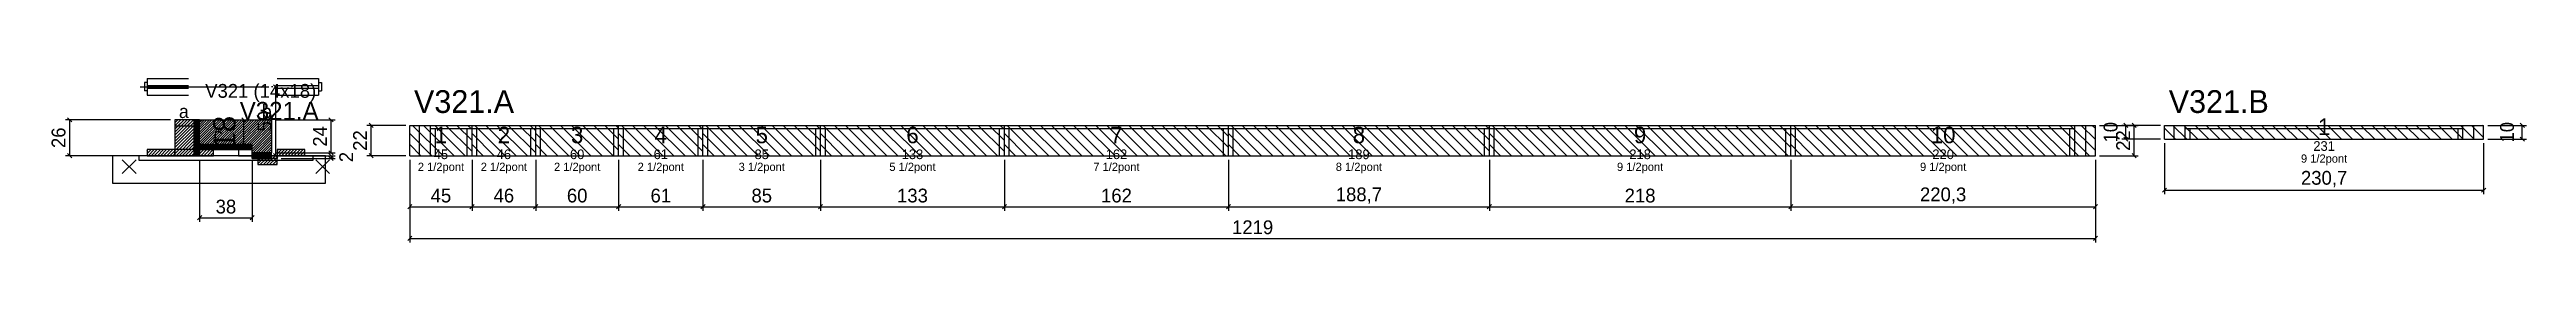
# Model space of a CAD drawing. Extents: x -69 to 1723, y -85 to 34.
import ezdxf
from ezdxf.enums import TextEntityAlignment as Align

# ---------------------------------------------------------------- set-up
doc = ezdxf.new("R2010")
doc.units = 0
for name, color, linetype in [('5', 5, 'Continuous'), ('barrote', 126, 'Continuous'), ('CONCRETO', 251, 'Continuous'), ('COTA', 241, 'Continuous'), ('Cota Seção (2x)', 241, 'Continuous'), ('detalhes', 7, 'Continuous'), ('Hachura', 251, 'Continuous'), ('Madeira', 126, 'Continuous'), ('NOMENCLATURA', 7, 'Continuous'), ('Painéis', 200, 'Continuous'), ('presilha', 224, 'Continuous'), ('Reaproveitamento', 30, 'Continuous'), ('SARR_2.2x7', 40, 'Continuous'), ('SARR_3.5x7', 81, 'Continuous'), ('SCO-___-LAJ', 224, 'Continuous'), ('TENSOR', 224, 'Continuous'), ('texto', 7, 'Continuous'), ('Texto Seção', 7, 'Continuous')]:
    doc.layers.add(name, color=color, linetype=linetype)
doc.dimstyles.new('PAINEL', dxfattribs={"dimtxt": 10, "dimasz": 3, "dimexe": 3, "dimexo": 3, "dimgap": 3, "dimtad": 1, "dimblk": 'OBLIQUE', "dimblk1": 'OBLIQUE', "dimcen": 2.5, "dimclrd": 4, "dimclre": 4, "dimclrt": 240, "dimazin": 3, "dimtfac": 1, "dimtmove": 0, "dimatfit": 3})
doc.dimstyles.new('SECAO2X', dxfattribs={"dimtxt": 16, "dimasz": 3, "dimexe": 3, "dimexo": 3, "dimgap": 3, "dimtad": 1, "dimblk": 'OBLIQUE', "dimblk1": 'OBLIQUE', "dimcen": 2.5, "dimclrd": 4, "dimclre": 4, "dimclrt": 240, "dimazin": 3, "dimtfac": 1, "dimtmove": 0, "dimatfit": 3})

# ---------------------------------------------------------------- blocks, each defined once
blk = doc.blocks.new('_OBLIQUE')
at = {"color": 0, "linetype": 'BYBLOCK'}
blk.add_line((-0.5, -0.5), (0.5, 0.5), dxfattribs=at)

msp = doc.modelspace()

# ---------------------------------------------------------------- hatches: boundary and pattern name
at = {"layer": 'COTA'}
h = msp.add_hatch(dxfattribs=at)
h.set_pattern_fill('ANSI31', scale=0.4)
h.paths.add_polyline_path([(40, -14), (40, 4), (92, 4), (92, -20), (78, -20), (78, -14)])
at = {"layer": 'Hachura'}
h = msp.add_hatch(dxfattribs=at)
h.set_pattern_fill('ANSI31', scale=0.5)
h.paths.add_polyline_path([(22, -22), (36, -22), (36, 4), (22, 4)])
h = msp.add_hatch(dxfattribs=at)
h.set_pattern_fill('ANSI31', scale=0.5)
h.paths.add_polyline_path([(22, -0.4), (36, -0.4), (36, 4), (22, 4)])
h = msp.add_hatch(dxfattribs=at)
h.set_pattern_fill('SOLID')
h.paths.add_polyline_path([(36, -22), (40, -22), (40, 4), (36, 4)])
h = msp.add_hatch(dxfattribs=at)
h.set_pattern_fill('ANSI31', scale=0.5)
h.paths.add_polyline_path([(2, -22), (22, -22), (22, -17.6), (2, -17.6)])
h = msp.add_hatch(dxfattribs=at)
h.set_pattern_fill('SOLID')
h.paths.add_polyline_path([(40, -17.6), (78, -17.6), (78, -14), (40, -14)])
h = msp.add_hatch(dxfattribs=at)
h.set_pattern_fill('ANSI31', scale=0.5)
h.paths.add_polyline_path([(40, -22), (50, -22), (50, -17.6), (40, -17.6)])
h = msp.add_hatch(dxfattribs=at)
h.set_pattern_fill('ANSI31', scale=0.5)
h.paths.add_polyline_path([(96, -22), (116, -22), (116, -17.6), (96, -17.6)])
h = msp.add_hatch(dxfattribs=at)
h.set_pattern_fill('SOLID')
h.paths.add_polyline_path([(78, -24), (92, -24), (92, -20), (78, -20)])
h = msp.add_hatch(dxfattribs=at)
h.set_pattern_fill('SOLID')
h.paths.add_polyline_path([(78, -22), (82, -22), (82, -24), (78, -24)])
h = msp.add_hatch(dxfattribs=at)
h.set_pattern_fill('ANSI31', scale=0.5)
h.paths.add_polyline_path([(82, -22), (96, -22), (96, -24), (82, -24)])
h = msp.add_hatch(dxfattribs=at)
h.set_pattern_fill('ANSI31', scale=0.5)
h.paths.add_polyline_path([(82, -28.4), (96, -28.4), (96, -24), (82, -24)])

# ---------------------------------------------------------------- linework, layer by layer
for p, q in [((0, 31), (0, 25)), ((2, 31), (0, 31)), ((2, 25), (0, 25)), ((2, 34), (32, 34)), ((2, 34), (2, 22)), ((2, 29), (32, 29)), ((2, 27), (32, 27)), ((2, 22), (32, 22)), ((96, 34), (126, 34)), ((96, 29), (126, 29)), ((96, 27), (126, 27)), ((96, 22), (126, 22)), ((126, 34), (126, 22)), ((126, 31), (128, 31)), ((126, 25), (128, 25)), ((128, 31), (128, 25))]:
    msp.add_line(p, q)
at = {"layer": 'barrote'}
msp.add_lwpolyline([(-23, -42), (131, -42), (131, -22), (-23, -22)], close=True, dxfattribs=at)
at = {"layer": 'CONCRETO'}
msp.add_lwpolyline([(40, -14), (40, 4), (92, 4), (92, -20), (78, -20), (78, -14)], close=True, dxfattribs=at)
at = {"layer": 'Madeira'}
for points in [[(22, -22), (36, -22), (36, 4), (22, 4)], [(22, -0.4), (36, -0.4), (36, 4), (22, 4)], [(2, -22), (22, -22), (22, -17.6), (2, -17.6)], [(22, -22), (36, -22), (36, -17.6), (22, -17.6)], [(40, -22), (50, -22), (50, -17.6), (40, -17.6)], [(68, -22), (78, -22), (78, -17.6), (68, -17.6)], [(96, -22), (116, -22), (116, -17.6), (96, -17.6)], [(82, -22), (96, -22), (96, -24), (82, -24)], [(82, -28.4), (96, -28.4), (96, -24), (82, -24)]]:
    msp.add_lwpolyline(points, close=True, dxfattribs=at)
at = {"layer": 'Painéis'}
for p, q in [((192, 0), (237, 0)), ((192, -22), (192, 0)), ((237, -22), (237, 0)), ((237, -22), (237, 0)), ((237, 0), (283, 0)), ((237, -22), (237, 0)), ((283, -22), (283, 0)), ((283, -22), (283, 0)), ((283, 0), (343, 0)), ((283, -22), (283, 0)), ((343, -22), (343, 0)), ((343, -22), (343, 0)), ((343, 0), (404, 0)), ((343, -22), (343, 0)), ((404, -22), (404, 0)), ((404, -22), (404, 0)), ((404, 0), (489, 0)), ((404, -22), (404, 0)), ((489, -22), (489, 0)), ((489, -22), (489, 0)), ((489, 0), (622, 0)), ((489, -22), (489, 0)), ((622, -22), (622, 0)), ((622, -22), (622, 0)), ((622, 0), (784, 0)), ((622, -22), (622, 0)), ((784, -22), (784, 0)), ((784, -22), (784, 0)), ((784, 0), (972.7, 0)), ((784, -22), (784, 0)), ((972.7, -22), (972.7, 0)), ((972.7, -22), (972.7, 0)), ((972.7, 0), (1190.7, 0)), ((972.7, -22), (972.7, 0)), ((1190.7, -22), (1190.7, 0)), ((1190.7, -22), (1190.7, 0)), ((1190.7, 0), (1411, 0)), ((1190.7, -22), (1190.7, 0)), ((1411, -22), (1411, 0)), ((1461, 0), (1691.7, 0)), ((1461, -10), (1461, 0)), ((1691.7, -10), (1691.7, 0)), ((1461, -10), (1691.7, -10)), ((192, -22), (237, -22)), ((237, -22), (283, -22)), ((283, -22), (343, -22)), ((343, -22), (404, -22)), ((404, -22), (489, -22)), ((489, -22), (622, -22)), ((622, -22), (784, -22)), ((784, -22), (972.7, -22)), ((972.7, -22), (1190.7, -22)), ((1190.7, -22), (1411, -22))]:
    msp.add_line(p, q, dxfattribs=at)
for points in [[(36, -22), (40, -22), (40, 4), (36, 4)], [(40, -17.6), (78, -17.6), (78, -14), (40, -14)], [(78, -24), (92, -24), (92, -20), (78, -20)], [(78, -22), (82, -22), (82, -24), (78, -24)]]:
    msp.add_lwpolyline(points, close=True, dxfattribs=at)
at = {"layer": 'presilha'}
for p, q in [((-16, -35), (-6, -25)), ((-16, -25), (-6, -35)), ((124, -35), (134, -25)), ((124, -25), (134, -35))]:
    msp.add_line(p, q, dxfattribs=at)
at = {"layer": 'Reaproveitamento', "color": 30}
for p, q in [((216, -22), (194, 0)), ((224, -22), (202, 0)), ((232, -22), (210, 0)), ((237, -19), (218, 0)), ((237, -11), (226, 0)), ((237, -3), (234, 0)), ((261, -22), (239, 0)), ((269, -22), (247, 0)), ((277, -22), (255, 0)), ((283, -20), (263, 0)), ((283, -12), (271, 0)), ((283, -4), (279, 0)), ((307, -22), (285, 0)), ((315, -22), (293, 0)), ((323, -22), (301, 0)), ((331, -22), (309, 0)), ((339, -22), (317, 0)), ((343, -18), (325, 0)), ((343, -10), (333, 0)), ((343, -2), (341, 0)), ((367, -22), (345, 0)), ((375, -22), (353, 0)), ((383, -22), (361, 0)), ((391, -22), (369, 0)), ((399, -22), (377, 0)), ((404, -19), (385, 0)), ((404, -11), (393, 0)), ((404, -3), (401, 0)), ((428, -22), (406, 0)), ((436, -22), (414, 0)), ((444, -22), (422, 0)), ((452, -22), (430, 0)), ((460, -22), (438, 0)), ((468, -22), (446, 0)), ((476, -22), (454, 0)), ((484, -22), (462, 0)), ((489, -19), (470, 0)), ((489, -11), (478, 0)), ((489, -3), (486, 0)), ((513, -22), (491, 0)), ((521, -22), (499, 0)), ((529, -22), (507, 0)), ((537, -22), (515, 0)), ((545, -22), (523, 0)), ((553, -22), (531, 0)), ((561, -22), (539, 0)), ((569, -22), (547, 0)), ((577, -22), (555, 0)), ((585, -22), (563, 0)), ((593, -22), (571, 0)), ((601, -22), (579, 0)), ((609, -22), (587, 0)), ((617, -22), (595, 0)), ((622, -19), (603, 0)), ((622, -11), (611, 0)), ((622, -3), (619, 0)), ((646, -22), (624, 0)), ((654, -22), (632, 0)), ((662, -22), (640, 0)), ((670, -22), (648, 0)), ((678, -22), (656, 0)), ((686, -22), (664, 0)), ((694, -22), (672, 0)), ((702, -22), (680, 0)), ((710, -22), (688, 0)), ((718, -22), (696, 0)), ((726, -22), (704, 0)), ((734, -22), (712, 0)), ((742, -22), (720, 0)), ((750, -22), (728, 0)), ((758, -22), (736, 0)), ((766, -22), (744, 0)), ((774, -22), (752, 0)), ((782, -22), (760, 0)), ((784, -16), (768, 0)), ((784, -8), (776, 0)), ((784, 0), (784, 0)), ((808, -22), (786, 0)), ((816, -22), (794, 0)), ((824, -22), (802, 0)), ((832, -22), (810, 0)), ((840, -22), (818, 0)), ((848, -22), (826, 0)), ((856, -22), (834, 0)), ((864, -22), (842, 0)), ((872, -22), (850, 0)), ((880, -22), (858, 0)), ((888, -22), (866, 0)), ((896, -22), (874, 0)), ((904, -22), (882, 0)), ((912, -22), (890, 0)), ((920, -22), (898, 0)), ((928, -22), (906, 0)), ((936, -22), (914, 0)), ((944, -22), (922, 0)), ((952, -22), (930, 0)), ((960, -22), (938, 0)), ((968, -22), (946, 0)), ((972.7, -18.7), (954, 0)), ((972.7, -10.7), (962, 0)), ((972.7, -2.7), (970, 0)), ((996.7, -22), (974.7, 0)), ((1004.7, -22), (982.7, 0)), ((1012.7, -22), (990.7, 0)), ((1020.7, -22), (998.7, 0)), ((1028.7, -22), (1006.7, 0)), ((1036.7, -22), (1014.7, 0)), ((1044.7, -22), (1022.7, 0)), ((1052.7, -22), (1030.7, 0)), ((1060.7, -22), (1038.7, 0)), ((1068.7, -22), (1046.7, 0)), ((1076.7, -22), (1054.7, 0)), ((1084.7, -22), (1062.7, 0)), ((1092.7, -22), (1070.7, 0)), ((1100.7, -22), (1078.7, 0)), ((1108.7, -22), (1086.7, 0)), ((1116.7, -22), (1094.7, 0)), ((1124.7, -22), (1102.7, 0)), ((1132.7, -22), (1110.7, 0)), ((1140.7, -22), (1118.7, 0)), ((1148.7, -22), (1126.7, 0)), ((1156.7, -22), (1134.7, 0)), ((1164.7, -22), (1142.7, 0)), ((1172.7, -22), (1150.7, 0)), ((1180.7, -22), (1158.7, 0)), ((1188.7, -22), (1166.7, 0)), ((1190.7, -16), (1174.7, 0)), ((1190.7, -8), (1182.7, 0)), ((1190.7, 0), (1190.7, 0)), ((1214.7, -22), (1192.7, 0)), ((1222.7, -22), (1200.7, 0)), ((1230.7, -22), (1208.7, 0)), ((1238.7, -22), (1216.7, 0)), ((1246.7, -22), (1224.7, 0)), ((1254.7, -22), (1232.7, 0)), ((1262.7, -22), (1240.7, 0)), ((1270.7, -22), (1248.7, 0)), ((1278.7, -22), (1256.7, 0)), ((1286.7, -22), (1264.7, 0)), ((1294.7, -22), (1272.7, 0)), ((1302.7, -22), (1280.7, 0)), ((1310.7, -22), (1288.7, 0)), ((1318.7, -22), (1296.7, 0)), ((1326.7, -22), (1304.7, 0)), ((1334.7, -22), (1312.7, 0)), ((1342.7, -22), (1320.7, 0)), ((1350.7, -22), (1328.7, 0)), ((1358.7, -22), (1336.7, 0)), ((1366.7, -22), (1344.7, 0)), ((1374.7, -22), (1352.7, 0)), ((1382.7, -22), (1360.7, 0)), ((1390.7, -22), (1368.7, 0)), ((1398.7, -22), (1376.7, 0)), ((1406.7, -22), (1384.7, 0)), ((1411, -18.3), (1392.7, 0)), ((1411, -10.3), (1400.7, 0)), ((1411, -2.3), (1408.7, 0)), ((1477, -10), (1467, 0)), ((1485, -10), (1475, 0)), ((1493, -10), (1483, 0)), ((1501, -10), (1491, 0)), ((1509, -10), (1499, 0)), ((1517, -10), (1507, 0)), ((1525, -10), (1515, 0)), ((1533, -10), (1523, 0)), ((1541, -10), (1531, 0)), ((1549, -10), (1539, 0)), ((1557, -10), (1547, 0)), ((1565, -10), (1555, 0)), ((1573, -10), (1563, 0)), ((1581, -10), (1571, 0)), ((1589, -10), (1579, 0)), ((1597, -10), (1587, 0)), ((1605, -10), (1595, 0)), ((1613, -10), (1603, 0)), ((1621, -10), (1611, 0)), ((1629, -10), (1619, 0)), ((1637, -10), (1627, 0)), ((1645, -10), (1635, 0)), ((1653, -10), (1643, 0)), ((1661, -10), (1651, 0)), ((1669, -10), (1659, 0)), ((1677, -10), (1667, 0)), ((1685, -10), (1675, 0)), ((1691.7, -8.7), (1683, 0)), ((1691.7, -0.7), (1691, 0)), ((208, -22), (192, -6)), ((200, -22), (192, -14)), ((253, -22), (237, -6)), ((245, -22), (237, -14)), ((299, -22), (283, -6)), ((291, -22), (283, -14)), ((359, -22), (343, -6)), ((351, -22), (343, -14)), ((420, -22), (404, -6)), ((412, -22), (404, -14)), ((505, -22), (489, -6)), ((497, -22), (489, -14)), ((638, -22), (622, -6)), ((630, -22), (622, -14)), ((800, -22), (784, -6)), ((792, -22), (784, -14)), ((988.7, -22), (972.7, -6)), ((980.7, -22), (972.7, -14)), ((1206.7, -22), (1190.7, -6)), ((1198.7, -22), (1190.7, -14)), ((1469, -10), (1461, -2)), ((1461, -10), (1461, -10)), ((192, -22), (192, -22)), ((237, -22), (237, -22)), ((283, -22), (283, -22)), ((343, -22), (343, -22)), ((404, -22), (404, -22)), ((489, -22), (489, -22)), ((622, -22), (622, -22)), ((784, -22), (784, -22)), ((972.7, -22), (972.7, -22)), ((1190.7, -22), (1190.7, -22))]:
    msp.add_line(p, q, dxfattribs=at)
at = {"layer": 'SARR_2.2x7'}
for p, q in [((199, -22), (199, 0)), ((1404, -22), (1404, 0)), ((1468, -10), (1468, 0)), ((1684.7, -10), (1684.7, 0)), ((207, -2.2), (237, -2.2)), ((237, -2.2), (283, -2.2)), ((283, -2.2), (343, -2.2)), ((343, -2.2), (404, -2.2)), ((404, -2.2), (489, -2.2)), ((489, -2.2), (622, -2.2)), ((622, -2.2), (784, -2.2)), ((784, -2.2), (972.7, -2.2)), ((972.7, -2.2), (1190.7, -2.2)), ((1190.7, -2.2), (1396, -2.2)), ((1476, -2.2), (1676.7, -2.2))]:
    msp.add_line(p, q, dxfattribs=at)
at = {"layer": 'SARR_3.5x7'}
for p, q in [((207, -22), (207, 0)), ((237, -22), (237, 0)), ((237, -22), (237, 0)), ((283, -22), (283, 0)), ((283, -22), (283, 0)), ((343, -22), (343, 0)), ((343, -22), (343, 0)), ((404, -22), (404, 0)), ((404, -22), (404, 0)), ((489, -22), (489, 0)), ((489, -22), (489, 0)), ((622, -22), (622, 0)), ((622, -22), (622, 0)), ((784, -22), (784, 0)), ((784, -22), (784, 0)), ((972.7, -22), (972.7, 0)), ((972.7, -22), (972.7, 0)), ((1190.7, -22), (1190.7, 0)), ((1190.7, -22), (1190.7, 0)), ((1396, -22), (1396, 0)), ((1476, -10), (1476, 0)), ((1676.7, -10), (1676.7, 0)), ((210.5, -22), (210.5, -2.2)), ((233.5, -22), (233.5, -2.2)), ((240.5, -22), (240.5, -2.2)), ((279.5, -22), (279.5, -2.2)), ((286.5, -22), (286.5, -2.2)), ((339.5, -22), (339.5, -2.2)), ((346.5, -22), (346.5, -2.2)), ((400.5, -22), (400.5, -2.2)), ((407.5, -22), (407.5, -2.2)), ((485.5, -22), (485.5, -2.2)), ((492.5, -22), (492.5, -2.2)), ((618.5, -22), (618.5, -2.2)), ((625.5, -22), (625.5, -2.2)), ((780.5, -22), (780.5, -2.2)), ((787.5, -22), (787.5, -2.2)), ((969.2, -22), (969.2, -2.2)), ((976.2, -22), (976.2, -2.2)), ((1187.2, -22), (1187.2, -2.2)), ((1194.2, -22), (1194.2, -2.2)), ((1392.5, -22), (1392.5, -2.2)), ((1476, -10), (1479.5, -10)), ((1479.5, -10), (1479.5, -2.2)), ((1673.2, -10), (1673.2, -2.2)), ((1673.2, -10), (1676.7, -10)), ((207, -22), (210.5, -22)), ((233.5, -22), (237, -22)), ((237, -22), (240.5, -22)), ((279.5, -22), (283, -22)), ((283, -22), (286.5, -22)), ((339.5, -22), (343, -22)), ((343, -22), (346.5, -22)), ((400.5, -22), (404, -22)), ((404, -22), (407.5, -22)), ((485.5, -22), (489, -22)), ((489, -22), (492.5, -22)), ((618.5, -22), (622, -22)), ((622, -22), (625.5, -22)), ((780.5, -22), (784, -22)), ((784, -22), (787.5, -22)), ((969.2, -22), (972.7, -22)), ((972.7, -22), (976.2, -22)), ((1187.2, -22), (1190.7, -22)), ((1190.7, -22), (1194.2, -22)), ((1392.5, -22), (1396, -22))]:
    msp.add_line(p, q, dxfattribs=at)
at = {"layer": 'SCO-___-LAJ'}
msp.add_lwpolyline([(-4, -25.2), (122, -25.2), (122, -22), (-4, -22)], close=True, dxfattribs=at)
at = {"layer": 'TENSOR'}
msp.add_line((-3, 28), (90, 28), dxfattribs=at)

# ---------------------------------------------------------------- texts
at = {"layer": '5'}
for s, height, p in [('1', 12, (1576.35, -1)), ('45', 7, (214.5, -21)), ('1', 12, (214.5, -7)), ('46', 7, (260, -21)), ('2', 12, (260, -7)), ('60', 7, (313, -21)), ('3', 12, (313, -7)), ('61', 7, (373.5, -21)), ('4', 12, (373.5, -7)), ('85', 7, (446.5, -21)), ('5', 12, (446.5, -7)), ('133', 7, (555.5, -21)), ('6', 12, (555.5, -7)), ('162', 7, (703, -21)), ('7', 12, (703, -7)), ('189', 7, (878.35, -21)), ('8', 12, (878.35, -7)), ('218', 7, (1081.7, -21)), ('9', 12, (1081.7, -7)), ('10', 12, (1300.85, -7)), ('220', 7, (1300.85, -21)), ('231', 7, (1576.35, -15))]:
    msp.add_text(s, height=height, dxfattribs=at).set_placement(p, align=Align.MIDDLE_CENTER)
at = {"layer": 'detalhes'}
for s, p in [('a', (25, 5.3)), ('b', (85, 5.3)), ('c', (50, -11.5))]:
    msp.add_text(s, height=9.6, dxfattribs=at).set_placement(p)
at = {"layer": 'NOMENCLATURA'}
for s, p in [('V321.A', (195, 9)), ('V321.B', (1464, 9))]:
    msp.add_text(s, height=16.5, dxfattribs=at).set_placement(p)
at = {"layer": 'texto', "char_height": 6, "attachment_point": 5}
for s, insert in [('2 1/2pont', (214.5, -31)), ('2 1/2pont', (260, -31)), ('2 1/2pont', (313, -31)), ('2 1/2pont', (373.5, -31)), ('3 1/2pont', (446.5, -31)), ('5 1/2pont', (555.5, -31)), ('7 1/2pont', (703, -31)), ('8 1/2pont', (878.35, -31)), ('9 1/2pont', (1081.7, -31)), ('9 1/2pont', (1300.85, -31)), ('9 1/2pont', (1576.35, -25))]:
    msp.add_mtext(s, dxfattribs=dict(at, insert=insert))
at = {"layer": 'Texto Seção'}
for s, height, p in [('V321 (14x18)', 10, (44, 20)), ('V321.A', 13, (69, 4))]:
    msp.add_text(s, height=height, dxfattribs=at).set_placement(p)

# ---------------------------------------------------------------- dimensions: what is measured, and where the dimension line sits
at = {"layer": 'COTA'}
for base, p1, p2 in [((95, -22), (96, -22), (96, 28)), ((-54, -22), (2, -22), (22, 4)), ((135, -20), (92, -20), (92, 4)), ((164, -22), (192, -22), (192, 0)), ((1439, -22), (1411, -22), (1411, 0)), ((1433, -10), (1461, -10), (1461, 0)), ((1719.7, -10), (1691.7, -10), (1691.7, 0)), ((135, -22), (96, -22), (96, -24))]:
    msp.add_linear_dim(base=base, p1=p1, p2=p2, angle=90, dimstyle='PAINEL', dxfattribs=at).render()
for base, p1, p2 in [((1461, -47), (1461, -10), (1691.7, -10)), ((40, -67), (40, -22), (78, -22)), ((192, -59), (192, -22), (237, -22)), ((192, -82), (192, -22), (1411, -22)), ((237, -59), (237, -22), (283, -22)), ((283, -59), (283, -22), (343, -22)), ((343, -59), (343, -22), (404, -22)), ((404, -59), (404, -22), (489, -22)), ((489, -59), (489, -22), (622, -22)), ((622, -59), (622, -22), (784, -22)), ((784, -59), (784, -22), (972.7, -22)), ((972.7, -59), (972.7, -22), (1190.7, -22)), ((1190.7, -59), (1190.7, -22), (1411, -22))]:
    msp.add_linear_dim(base=base, p1=p1, p2=p2, dimstyle='PAINEL', dxfattribs=at).render()
at = {"layer": 'Cota Seção (2x)'}
msp.add_linear_dim(base=(72, -14), p1=(40, -14), p2=(40, 4), angle=90, dimstyle='SECAO2X', dxfattribs=at).render()

doc.saveas('drawing.dxf')
